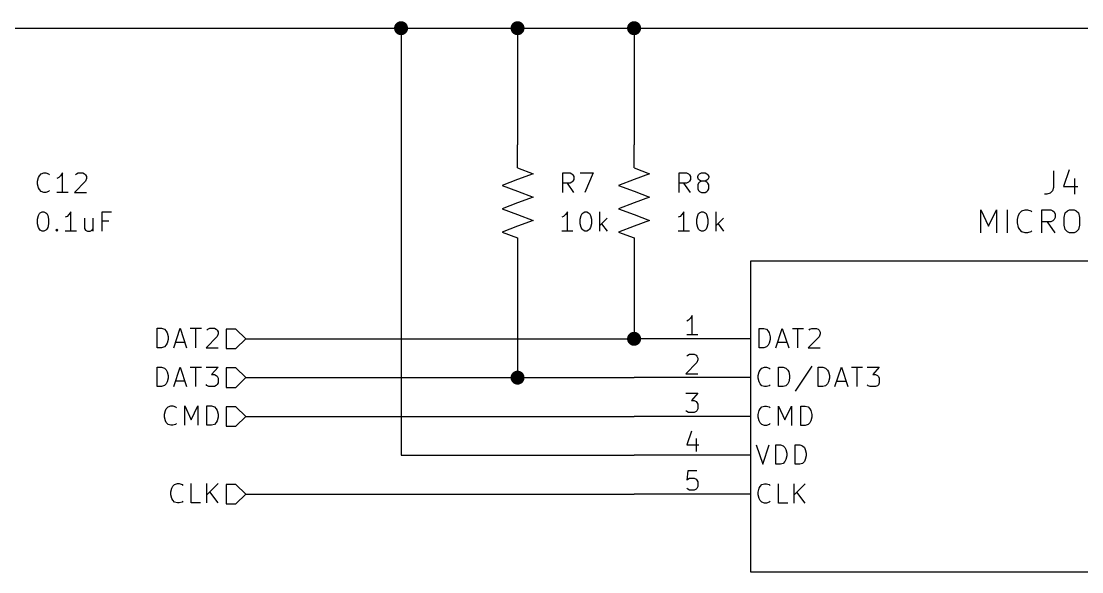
# Model space of a CAD drawing. Extents: x 0.4 to 11.3, y -7.9 to -0.4.
# Drawn here: x 3.122 to 5.853, y -4.7 to -3.282 of the extents above; entities that cross this region are included whole.
import ezdxf

# ---------------------------------------------------------------- set-up
doc = ezdxf.new("R2010")
doc.units = 0
doc.header["$MEASUREMENT"] = 0
for name, color, linetype in [('BROWN2', 54, 'CONTINUOUS'), ('CYAN2', 4, 'CONTINUOUS'), ('GREEN3', 91, 'CONTINUOUS'), ('LYELLOW', 51, 'CONTINUOUS'), ('RED2', 1, 'CONTINUOUS'), ('RED3', 11, 'CONTINUOUS')]:
    doc.layers.add(name, color=color, linetype=linetype)

msp = doc.modelspace()

# ---------------------------------------------------------------- linework, layer by layer
at = {"layer": 'BROWN2', "linetype": 'CONTINUOUS'}
for p, q in [((3.4717, -4.1228), (3.4717, -4.0728)), ((3.4717, -4.0728), (3.4836, -4.0728)), ((3.4836, -4.0728), (3.4908, -4.0752)), ((3.4908, -4.0752), (3.4955, -4.0799)), ((3.4955, -4.0799), (3.4979, -4.0847)), ((3.4979, -4.0847), (3.5003, -4.0942)), ((3.5003, -4.0942), (3.5003, -4.1014)), ((3.5146, -4.1228), (3.5312, -4.0728)), ((3.5312, -4.0728), (3.5479, -4.1228)), ((3.5574, -4.0728), (3.586, -4.0728)), ((3.5717, -4.1228), (3.5717, -4.0728)), ((3.6265, -4.0942), (3.5979, -4.1228)), ((3.6003, -4.0776), (3.6027, -4.0752)), ((3.6027, -4.0752), (3.6074, -4.0728)), ((3.6074, -4.0728), (3.6193, -4.0728)), ((3.6193, -4.0728), (3.6241, -4.0752)), ((3.6241, -4.0752), (3.6265, -4.0776)), ((3.6265, -4.0776), (3.6289, -4.0823)), ((3.6289, -4.0871), (3.6265, -4.0942)), ((3.6289, -4.0823), (3.6289, -4.0871)), ((3.675, -4.075), (3.65, -4.075)), ((3.65, -4.075), (3.65, -4.125)), ((3.7, -4.1), (3.675, -4.075)), ((3.4836, -4.1228), (3.4717, -4.1228)), ((3.4908, -4.1204), (3.4836, -4.1228)), ((3.4955, -4.1157), (3.4908, -4.1204)), ((3.4979, -4.1109), (3.4955, -4.1157)), ((3.5003, -4.1014), (3.4979, -4.1109)), ((3.5193, -4.1085), (3.5431, -4.1085)), ((3.5979, -4.1228), (3.6289, -4.1228)), ((3.675, -4.125), (3.7, -4.1)), ((3.65, -4.125), (3.675, -4.125)), ((3.4717, -4.2228), (3.4717, -4.1728)), ((3.4717, -4.1728), (3.4836, -4.1728)), ((3.4836, -4.1728), (3.4908, -4.1752)), ((3.4908, -4.1752), (3.4955, -4.1799)), ((3.5146, -4.2228), (3.5312, -4.1728)), ((3.5312, -4.1728), (3.5479, -4.2228)), ((3.5574, -4.1728), (3.586, -4.1728)), ((3.5717, -4.2228), (3.5717, -4.1728)), ((3.5979, -4.1728), (3.6289, -4.1728)), ((3.6289, -4.1728), (3.6122, -4.1919)), ((3.675, -4.175), (3.65, -4.175)), ((3.65, -4.175), (3.65, -4.225)), ((3.7, -4.2), (3.675, -4.175)), ((3.4955, -4.1799), (3.4979, -4.1847)), ((3.4979, -4.1847), (3.5003, -4.1942)), ((3.5003, -4.2014), (3.4979, -4.2109)), ((3.5003, -4.1942), (3.5003, -4.2014)), ((3.6122, -4.1919), (3.6193, -4.1919)), ((3.6193, -4.1919), (3.6241, -4.1942)), ((3.6241, -4.1942), (3.6265, -4.1966)), ((3.6265, -4.1966), (3.6289, -4.2014)), ((3.6289, -4.2014), (3.6289, -4.2133)), ((3.675, -4.225), (3.7, -4.2)), ((3.4836, -4.2228), (3.4717, -4.2228)), ((3.4908, -4.2204), (3.4836, -4.2228)), ((3.4955, -4.2157), (3.4908, -4.2204)), ((3.4979, -4.2109), (3.4955, -4.2157)), ((3.5193, -4.2085), (3.5431, -4.2085)), ((3.6003, -4.2204), (3.5979, -4.218)), ((3.6051, -4.2228), (3.6003, -4.2204)), ((3.6193, -4.2228), (3.6051, -4.2228)), ((3.6241, -4.2204), (3.6193, -4.2228)), ((3.6265, -4.218), (3.6241, -4.2204)), ((3.6289, -4.2133), (3.6265, -4.218)), ((3.65, -4.225), (3.675, -4.225)), ((3.4908, -4.2942), (3.4931, -4.2847)), ((3.4931, -4.2847), (3.4955, -4.2799)), ((3.4955, -4.2799), (3.5003, -4.2752)), ((3.5003, -4.2752), (3.5074, -4.2728)), ((3.5074, -4.2728), (3.5122, -4.2728)), ((3.5122, -4.2728), (3.5193, -4.2752)), ((3.5193, -4.2752), (3.5217, -4.2776)), ((3.5431, -4.3228), (3.5431, -4.2728)), ((3.5431, -4.2728), (3.5598, -4.3085)), ((3.5598, -4.3085), (3.5765, -4.2728)), ((3.5765, -4.2728), (3.5765, -4.3228)), ((3.6003, -4.3228), (3.6003, -4.2728)), ((3.6003, -4.2728), (3.6122, -4.2728)), ((3.6122, -4.2728), (3.6193, -4.2752)), ((3.6193, -4.2752), (3.6241, -4.2799)), ((3.6241, -4.2799), (3.6265, -4.2847)), ((3.6265, -4.2847), (3.6289, -4.2942)), ((3.675, -4.275), (3.65, -4.275)), ((3.65, -4.275), (3.65, -4.325)), ((3.7, -4.3), (3.675, -4.275)), ((3.4908, -4.3014), (3.4908, -4.2942)), ((3.4931, -4.3109), (3.4908, -4.3014)), ((3.4955, -4.3157), (3.4931, -4.3109)), ((3.6265, -4.3109), (3.6241, -4.3157)), ((3.6289, -4.3014), (3.6265, -4.3109)), ((3.6289, -4.2942), (3.6289, -4.3014)), ((3.675, -4.325), (3.7, -4.3)), ((3.5003, -4.3204), (3.4955, -4.3157)), ((3.5074, -4.3228), (3.5003, -4.3204)), ((3.5122, -4.3228), (3.5074, -4.3228)), ((3.5193, -4.3204), (3.5122, -4.3228)), ((3.5217, -4.318), (3.5193, -4.3204)), ((3.6122, -4.3228), (3.6003, -4.3228)), ((3.6193, -4.3204), (3.6122, -4.3228)), ((3.6241, -4.3157), (3.6193, -4.3204)), ((3.65, -4.325), (3.675, -4.325)), ((3.5122, -4.4799), (3.517, -4.4752)), ((3.517, -4.4752), (3.5241, -4.4728)), ((3.5241, -4.4728), (3.5289, -4.4728)), ((3.5289, -4.4728), (3.536, -4.4752)), ((3.536, -4.4752), (3.5384, -4.4776)), ((3.5598, -4.5228), (3.5598, -4.4728)), ((3.6003, -4.5228), (3.6003, -4.4728)), ((3.6289, -4.4728), (3.6003, -4.5014)), ((3.675, -4.475), (3.65, -4.475)), ((3.65, -4.475), (3.65, -4.525)), ((3.7, -4.5), (3.675, -4.475)), ((3.5074, -4.4942), (3.5098, -4.4847)), ((3.5074, -4.5014), (3.5074, -4.4942)), ((3.5098, -4.5109), (3.5074, -4.5014)), ((3.5098, -4.4847), (3.5122, -4.4799)), ((3.6289, -4.5228), (3.6074, -4.4942)), ((3.675, -4.525), (3.7, -4.5)), ((3.5122, -4.5157), (3.5098, -4.5109)), ((3.517, -4.5204), (3.5122, -4.5157)), ((3.5241, -4.5228), (3.517, -4.5204)), ((3.5289, -4.5228), (3.5241, -4.5228)), ((3.536, -4.5204), (3.5289, -4.5228)), ((3.5384, -4.518), (3.536, -4.5204)), ((3.5836, -4.5228), (3.5598, -4.5228)), ((3.65, -4.525), (3.675, -4.525))]:
    msp.add_line(p, q, dxfattribs=at)
at = {"layer": 'CYAN2', "linetype": 'CONTINUOUS'}
for p, q in [((3.1639, -3.6942), (3.1663, -3.6847)), ((3.1663, -3.6847), (3.1687, -3.6799)), ((3.1687, -3.6799), (3.1734, -3.6752)), ((3.1734, -3.6752), (3.1806, -3.6728)), ((3.1806, -3.6728), (3.1853, -3.6728)), ((3.1853, -3.6728), (3.1925, -3.6752)), ((3.1925, -3.6752), (3.1949, -3.6776)), ((3.2187, -3.6847), (3.2139, -3.6871)), ((3.2234, -3.6799), (3.2187, -3.6847)), ((3.2282, -3.6728), (3.2234, -3.6799)), ((3.2282, -3.7228), (3.2282, -3.6728)), ((3.2615, -3.6776), (3.2639, -3.6752)), ((3.2639, -3.6752), (3.2687, -3.6728)), ((3.2687, -3.6728), (3.2806, -3.6728)), ((3.2806, -3.6728), (3.2853, -3.6752)), ((3.2853, -3.6752), (3.2877, -3.6776)), ((3.2877, -3.6776), (3.2901, -3.6823)), ((3.2901, -3.6823), (3.2901, -3.6871)), ((4.5163, -3.7228), (4.5163, -3.6728)), ((4.5163, -3.6728), (4.5353, -3.6728)), ((4.5353, -3.6728), (4.5401, -3.6752)), ((4.5401, -3.6752), (4.5425, -3.6776)), ((4.5425, -3.6776), (4.5449, -3.6823)), ((4.5449, -3.6823), (4.5449, -3.6895)), ((4.5615, -3.6728), (4.5949, -3.6728)), ((4.5949, -3.6728), (4.5734, -3.7228)), ((4.8163, -3.7228), (4.8163, -3.6728)), ((4.8163, -3.6728), (4.8353, -3.6728)), ((4.8163, -3.7228), (4.8163, -3.6728)), ((4.8163, -3.6728), (4.8353, -3.6728)), ((4.8353, -3.6728), (4.8401, -3.6752)), ((4.8353, -3.6728), (4.8401, -3.6752)), ((4.8401, -3.6752), (4.8425, -3.6776)), ((4.8401, -3.6752), (4.8425, -3.6776)), ((4.8425, -3.6776), (4.8449, -3.6823)), ((4.8425, -3.6776), (4.8449, -3.6823)), ((4.8449, -3.6823), (4.8449, -3.6895)), ((4.8449, -3.6823), (4.8449, -3.6895)), ((4.8639, -3.6823), (4.8663, -3.6776)), ((4.8639, -3.6823), (4.8663, -3.6776)), ((4.8639, -3.6847), (4.8639, -3.6823)), ((4.8639, -3.6847), (4.8639, -3.6823)), ((4.8663, -3.6895), (4.8639, -3.6847)), ((4.8663, -3.6895), (4.8639, -3.6847)), ((4.8663, -3.6776), (4.8687, -3.6752)), ((4.8663, -3.6776), (4.8687, -3.6752)), ((4.8687, -3.6752), (4.8734, -3.6728)), ((4.8687, -3.6752), (4.8734, -3.6728)), ((4.8734, -3.6728), (4.8829, -3.6728)), ((4.8734, -3.6728), (4.8829, -3.6728)), ((4.8829, -3.6728), (4.8877, -3.6752)), ((4.8829, -3.6728), (4.8877, -3.6752)), ((4.8877, -3.6752), (4.8901, -3.6776)), ((4.8877, -3.6752), (4.8901, -3.6776)), ((4.8901, -3.6776), (4.8925, -3.6823)), ((4.8901, -3.6776), (4.8925, -3.6823)), ((4.8925, -3.6847), (4.8901, -3.6895)), ((4.8925, -3.6847), (4.8901, -3.6895)), ((4.8925, -3.6823), (4.8925, -3.6847)), ((4.8925, -3.6823), (4.8925, -3.6847)), ((5.78, -3.6674), (5.78, -3.7102)), ((5.78, -3.6674), (5.78, -3.7102)), ((5.82, -3.6645), (5.8057, -3.7074)), ((5.82, -3.6645), (5.8057, -3.7074)), ((3.1639, -3.7014), (3.1639, -3.6942)), ((3.1663, -3.7109), (3.1639, -3.7014)), ((3.1687, -3.7157), (3.1663, -3.7109)), ((3.2877, -3.6942), (3.2591, -3.7228)), ((3.2901, -3.6871), (3.2877, -3.6942)), ((4.5353, -3.699), (4.5163, -3.699)), ((4.5449, -3.7228), (4.5282, -3.699)), ((4.5401, -3.6966), (4.5353, -3.699)), ((4.5425, -3.6942), (4.5401, -3.6966)), ((4.5449, -3.6895), (4.5425, -3.6942)), ((4.8353, -3.699), (4.8163, -3.699)), ((4.8353, -3.699), (4.8163, -3.699)), ((4.8449, -3.7228), (4.8282, -3.699)), ((4.8449, -3.7228), (4.8282, -3.699)), ((4.8401, -3.6966), (4.8353, -3.699)), ((4.8401, -3.6966), (4.8353, -3.699)), ((4.8425, -3.6942), (4.8401, -3.6966)), ((4.8425, -3.6942), (4.8401, -3.6966)), ((4.8449, -3.6895), (4.8425, -3.6942)), ((4.8449, -3.6895), (4.8425, -3.6942)), ((4.8663, -3.699), (4.8639, -3.7038)), ((4.8663, -3.699), (4.8639, -3.7038)), ((4.8639, -3.7038), (4.8639, -3.7133)), ((4.8639, -3.7038), (4.8639, -3.7133)), ((4.8639, -3.7133), (4.8663, -3.718)), ((4.8639, -3.7133), (4.8663, -3.718)), ((4.8687, -3.6918), (4.8663, -3.6895)), ((4.8687, -3.6918), (4.8663, -3.6895)), ((4.8687, -3.6966), (4.8663, -3.699)), ((4.8687, -3.6966), (4.8663, -3.699)), ((4.8734, -3.6942), (4.8687, -3.6918)), ((4.8734, -3.6942), (4.8687, -3.6918)), ((4.8734, -3.6942), (4.8687, -3.6966)), ((4.8734, -3.6942), (4.8687, -3.6966)), ((4.8829, -3.6942), (4.8734, -3.6942)), ((4.8829, -3.6942), (4.8734, -3.6942)), ((4.8877, -3.6918), (4.8829, -3.6942)), ((4.8877, -3.6918), (4.8829, -3.6942)), ((4.8877, -3.6966), (4.8829, -3.6942)), ((4.8877, -3.6966), (4.8829, -3.6942)), ((4.8901, -3.6895), (4.8877, -3.6918)), ((4.8901, -3.6895), (4.8877, -3.6918)), ((4.8901, -3.699), (4.8877, -3.6966)), ((4.8901, -3.699), (4.8877, -3.6966)), ((4.8925, -3.7038), (4.8901, -3.699)), ((4.8925, -3.7038), (4.8901, -3.699)), ((4.8901, -3.718), (4.8925, -3.7133)), ((4.8901, -3.718), (4.8925, -3.7133)), ((4.8925, -3.7133), (4.8925, -3.7038)), ((4.8925, -3.7133), (4.8925, -3.7038)), ((5.78, -3.7102), (5.7771, -3.7188)), ((5.78, -3.7102), (5.7771, -3.7188)), ((5.8057, -3.7074), (5.8429, -3.7074)), ((5.8057, -3.7074), (5.8429, -3.7074)), ((5.8343, -3.6874), (5.8343, -3.7274)), ((5.8343, -3.6874), (5.8343, -3.7274)), ((3.1734, -3.7204), (3.1687, -3.7157)), ((3.1806, -3.7228), (3.1734, -3.7204)), ((3.1853, -3.7228), (3.1806, -3.7228)), ((3.1925, -3.7204), (3.1853, -3.7228)), ((3.1949, -3.718), (3.1925, -3.7204)), ((3.2425, -3.7228), (3.2139, -3.7228)), ((3.2591, -3.7228), (3.2901, -3.7228)), ((4.8663, -3.718), (4.8687, -3.7204)), ((4.8663, -3.718), (4.8687, -3.7204)), ((4.8687, -3.7204), (4.8734, -3.7228)), ((4.8687, -3.7204), (4.8734, -3.7228)), ((4.8734, -3.7228), (4.8829, -3.7228)), ((4.8734, -3.7228), (4.8829, -3.7228)), ((4.8829, -3.7228), (4.8877, -3.7204)), ((4.8829, -3.7228), (4.8877, -3.7204)), ((4.8877, -3.7204), (4.8901, -3.718)), ((4.8877, -3.7204), (4.8901, -3.718)), ((5.7629, -3.7274), (5.7571, -3.7274)), ((5.7629, -3.7274), (5.7571, -3.7274)), ((5.7714, -3.7245), (5.7629, -3.7274)), ((5.7714, -3.7245), (5.7629, -3.7274)), ((5.7771, -3.7188), (5.7714, -3.7245)), ((5.7771, -3.7188), (5.7714, -3.7245)), ((5.5929, -3.8274), (5.5929, -3.7674)), ((5.5929, -3.7674), (5.6129, -3.8102)), ((5.5929, -3.8274), (5.5929, -3.7674)), ((5.5929, -3.7674), (5.6129, -3.8102)), ((5.6129, -3.8102), (5.6329, -3.7674)), ((5.6129, -3.8102), (5.6329, -3.7674)), ((5.6329, -3.7674), (5.6329, -3.8274)), ((5.6329, -3.7674), (5.6329, -3.8274)), ((5.6614, -3.8274), (5.6614, -3.7674)), ((5.6614, -3.8274), (5.6614, -3.7674)), ((5.6986, -3.7702), (5.7071, -3.7674)), ((5.6986, -3.7702), (5.7071, -3.7674)), ((5.7071, -3.7674), (5.7129, -3.7674)), ((5.7071, -3.7674), (5.7129, -3.7674)), ((5.7129, -3.7674), (5.7214, -3.7702)), ((5.7129, -3.7674), (5.7214, -3.7702)), ((5.75, -3.8274), (5.75, -3.7674)), ((5.75, -3.7674), (5.7729, -3.7674)), ((5.75, -3.8274), (5.75, -3.7674)), ((5.75, -3.7674), (5.7729, -3.7674)), ((5.7729, -3.7674), (5.7786, -3.7702)), ((5.7729, -3.7674), (5.7786, -3.7702)), ((5.8157, -3.7702), (5.8214, -3.7674)), ((5.8157, -3.7702), (5.8214, -3.7674)), ((5.8214, -3.7674), (5.8329, -3.7674)), ((5.8214, -3.7674), (5.8329, -3.7674)), ((5.8329, -3.7674), (5.8386, -3.7702)), ((5.8329, -3.7674), (5.8386, -3.7702)), ((3.1639, -3.7918), (3.1663, -3.7823)), ((3.1639, -3.8038), (3.1639, -3.7918)), ((3.1663, -3.7823), (3.1687, -3.7776)), ((3.1687, -3.7776), (3.171, -3.7752)), ((3.171, -3.7752), (3.1758, -3.7728)), ((3.1758, -3.7728), (3.1806, -3.7728)), ((3.1806, -3.7728), (3.1853, -3.7752)), ((3.1853, -3.7752), (3.1877, -3.7776)), ((3.1877, -3.7776), (3.1901, -3.7823)), ((3.1901, -3.7823), (3.1925, -3.7918)), ((3.1925, -3.7918), (3.1925, -3.8038)), ((3.2401, -3.7847), (3.2353, -3.7871)), ((3.2449, -3.7799), (3.2401, -3.7847)), ((3.2496, -3.7728), (3.2449, -3.7799)), ((3.2496, -3.8228), (3.2496, -3.7728)), ((3.2853, -3.7895), (3.2853, -3.8157)), ((3.3068, -3.7895), (3.3068, -3.8228)), ((3.3306, -3.8228), (3.3306, -3.7728)), ((3.3306, -3.7728), (3.3544, -3.7728)), ((4.5187, -3.7847), (4.5139, -3.7871)), ((4.5234, -3.7799), (4.5187, -3.7847)), ((4.5282, -3.7728), (4.5234, -3.7799)), ((4.5282, -3.8228), (4.5282, -3.7728)), ((4.5615, -3.7918), (4.5639, -3.7823)), ((4.5615, -3.8038), (4.5615, -3.7918)), ((4.5639, -3.7823), (4.5663, -3.7776)), ((4.5663, -3.7776), (4.5687, -3.7752)), ((4.5687, -3.7752), (4.5734, -3.7728)), ((4.5734, -3.7728), (4.5782, -3.7728)), ((4.5782, -3.7728), (4.5829, -3.7752)), ((4.5829, -3.7752), (4.5853, -3.7776)), ((4.5853, -3.7776), (4.5877, -3.7823)), ((4.5877, -3.7823), (4.5901, -3.7918)), ((4.5901, -3.7918), (4.5901, -3.8038)), ((4.6115, -3.8228), (4.6115, -3.7728)), ((4.6306, -3.7895), (4.6115, -3.8085)), ((4.8187, -3.7847), (4.8139, -3.7871)), ((4.8187, -3.7847), (4.8139, -3.7871)), ((4.8234, -3.7799), (4.8187, -3.7847)), ((4.8234, -3.7799), (4.8187, -3.7847)), ((4.8282, -3.7728), (4.8234, -3.7799)), ((4.8282, -3.7728), (4.8234, -3.7799)), ((4.8282, -3.8228), (4.8282, -3.7728)), ((4.8282, -3.8228), (4.8282, -3.7728)), ((4.8615, -3.7918), (4.8639, -3.7823)), ((4.8615, -3.7918), (4.8639, -3.7823)), ((4.8615, -3.8038), (4.8615, -3.7918)), ((4.8615, -3.8038), (4.8615, -3.7918)), ((4.8639, -3.7823), (4.8663, -3.7776)), ((4.8639, -3.7823), (4.8663, -3.7776)), ((4.8663, -3.7776), (4.8687, -3.7752)), ((4.8663, -3.7776), (4.8687, -3.7752)), ((4.8687, -3.7752), (4.8734, -3.7728)), ((4.8687, -3.7752), (4.8734, -3.7728)), ((4.8734, -3.7728), (4.8782, -3.7728)), ((4.8734, -3.7728), (4.8782, -3.7728)), ((4.8782, -3.7728), (4.8829, -3.7752)), ((4.8782, -3.7728), (4.8829, -3.7752)), ((4.8829, -3.7752), (4.8853, -3.7776)), ((4.8829, -3.7752), (4.8853, -3.7776)), ((4.8853, -3.7776), (4.8877, -3.7823)), ((4.8853, -3.7776), (4.8877, -3.7823)), ((4.8877, -3.7823), (4.8901, -3.7918)), ((4.8877, -3.7823), (4.8901, -3.7918)), ((4.8901, -3.7918), (4.8901, -3.8038)), ((4.8901, -3.7918), (4.8901, -3.8038)), ((4.9115, -3.8228), (4.9115, -3.7728)), ((4.9115, -3.8228), (4.9115, -3.7728)), ((4.9306, -3.7895), (4.9115, -3.8085)), ((4.9306, -3.7895), (4.9115, -3.8085)), ((5.6871, -3.7931), (5.69, -3.7816)), ((5.6871, -3.7931), (5.69, -3.7816)), ((5.6871, -3.8016), (5.6871, -3.7931)), ((5.6871, -3.8016), (5.6871, -3.7931)), ((5.69, -3.7816), (5.6929, -3.7759)), ((5.69, -3.7816), (5.6929, -3.7759)), ((5.6929, -3.7759), (5.6986, -3.7702)), ((5.6929, -3.7759), (5.6986, -3.7702)), ((5.7214, -3.7702), (5.7243, -3.7731)), ((5.7214, -3.7702), (5.7243, -3.7731)), ((5.7786, -3.7959), (5.7729, -3.7988)), ((5.7786, -3.7959), (5.7729, -3.7988)), ((5.7786, -3.7702), (5.7814, -3.7731)), ((5.7786, -3.7702), (5.7814, -3.7731)), ((5.7814, -3.7931), (5.7786, -3.7959)), ((5.7814, -3.7931), (5.7786, -3.7959)), ((5.7814, -3.7731), (5.7843, -3.7788)), ((5.7814, -3.7731), (5.7843, -3.7788)), ((5.7843, -3.7874), (5.7814, -3.7931)), ((5.7843, -3.7874), (5.7814, -3.7931)), ((5.7843, -3.7788), (5.7843, -3.7874)), ((5.7843, -3.7788), (5.7843, -3.7874)), ((5.8071, -3.7874), (5.81, -3.7759)), ((5.8071, -3.7874), (5.81, -3.7759)), ((5.8071, -3.8074), (5.8071, -3.7874)), ((5.8071, -3.8074), (5.8071, -3.7874)), ((5.81, -3.7759), (5.8157, -3.7702)), ((5.81, -3.7759), (5.8157, -3.7702)), ((5.8386, -3.7702), (5.8443, -3.7759)), ((5.8386, -3.7702), (5.8443, -3.7759)), ((5.8443, -3.7759), (5.8471, -3.7874)), ((5.8443, -3.7759), (5.8471, -3.7874)), ((5.8471, -3.7874), (5.8471, -3.8074)), ((5.8471, -3.7874), (5.8471, -3.8074)), ((3.1663, -3.8133), (3.1639, -3.8038)), ((3.1687, -3.818), (3.1663, -3.8133)), ((3.171, -3.8204), (3.1687, -3.818)), ((3.1758, -3.8228), (3.171, -3.8204)), ((3.1806, -3.8228), (3.1758, -3.8228)), ((3.1853, -3.8204), (3.1806, -3.8228)), ((3.1877, -3.818), (3.1853, -3.8204)), ((3.1901, -3.8133), (3.1877, -3.818)), ((3.1925, -3.8038), (3.1901, -3.8133)), ((3.2115, -3.8204), (3.2139, -3.818)), ((3.2139, -3.8228), (3.2115, -3.8204)), ((3.2139, -3.818), (3.2163, -3.8204)), ((3.2139, -3.818), (3.2139, -3.8228)), ((3.2163, -3.8204), (3.2139, -3.8228)), ((3.2639, -3.8228), (3.2353, -3.8228)), ((3.2853, -3.8157), (3.2877, -3.8204)), ((3.2877, -3.8204), (3.2925, -3.8228)), ((3.2925, -3.8228), (3.2996, -3.8228)), ((3.2996, -3.8228), (3.3044, -3.8204)), ((3.3044, -3.8204), (3.3068, -3.818)), ((3.3472, -3.7966), (3.3306, -3.7966)), ((4.5425, -3.8228), (4.5139, -3.8228)), ((4.5639, -3.8133), (4.5615, -3.8038)), ((4.5663, -3.818), (4.5639, -3.8133)), ((4.5687, -3.8204), (4.5663, -3.818)), ((4.5734, -3.8228), (4.5687, -3.8204)), ((4.5782, -3.8228), (4.5734, -3.8228)), ((4.5829, -3.8204), (4.5782, -3.8228)), ((4.5853, -3.818), (4.5829, -3.8204)), ((4.5877, -3.8133), (4.5853, -3.818)), ((4.5901, -3.8038), (4.5877, -3.8133)), ((4.6163, -3.8038), (4.6306, -3.8228)), ((4.8425, -3.8228), (4.8139, -3.8228)), ((4.8425, -3.8228), (4.8139, -3.8228)), ((4.8639, -3.8133), (4.8615, -3.8038)), ((4.8639, -3.8133), (4.8615, -3.8038)), ((4.8663, -3.818), (4.8639, -3.8133)), ((4.8663, -3.818), (4.8639, -3.8133)), ((4.8687, -3.8204), (4.8663, -3.818)), ((4.8687, -3.8204), (4.8663, -3.818)), ((4.8734, -3.8228), (4.8687, -3.8204)), ((4.8734, -3.8228), (4.8687, -3.8204)), ((4.8782, -3.8228), (4.8734, -3.8228)), ((4.8782, -3.8228), (4.8734, -3.8228)), ((4.8829, -3.8204), (4.8782, -3.8228)), ((4.8829, -3.8204), (4.8782, -3.8228)), ((4.8853, -3.818), (4.8829, -3.8204)), ((4.8853, -3.818), (4.8829, -3.8204)), ((4.8877, -3.8133), (4.8853, -3.818)), ((4.8877, -3.8133), (4.8853, -3.818)), ((4.8901, -3.8038), (4.8877, -3.8133)), ((4.8901, -3.8038), (4.8877, -3.8133)), ((4.9163, -3.8038), (4.9306, -3.8228)), ((4.9163, -3.8038), (4.9306, -3.8228)), ((5.69, -3.8131), (5.6871, -3.8016)), ((5.69, -3.8131), (5.6871, -3.8016)), ((5.6929, -3.8188), (5.69, -3.8131)), ((5.6929, -3.8188), (5.69, -3.8131)), ((5.6986, -3.8245), (5.6929, -3.8188)), ((5.6986, -3.8245), (5.6929, -3.8188)), ((5.7243, -3.8216), (5.7214, -3.8245)), ((5.7243, -3.8216), (5.7214, -3.8245)), ((5.7729, -3.7988), (5.75, -3.7988)), ((5.7729, -3.7988), (5.75, -3.7988)), ((5.7843, -3.8274), (5.7643, -3.7988)), ((5.7843, -3.8274), (5.7643, -3.7988)), ((5.81, -3.8188), (5.8071, -3.8074)), ((5.81, -3.8188), (5.8071, -3.8074)), ((5.8157, -3.8245), (5.81, -3.8188)), ((5.8157, -3.8245), (5.81, -3.8188)), ((5.8443, -3.8188), (5.8386, -3.8245)), ((5.8443, -3.8188), (5.8386, -3.8245)), ((5.8471, -3.8074), (5.8443, -3.8188)), ((5.8471, -3.8074), (5.8443, -3.8188)), ((5.7071, -3.8274), (5.6986, -3.8245)), ((5.7071, -3.8274), (5.6986, -3.8245)), ((5.7129, -3.8274), (5.7071, -3.8274)), ((5.7129, -3.8274), (5.7071, -3.8274)), ((5.7214, -3.8245), (5.7129, -3.8274)), ((5.7214, -3.8245), (5.7129, -3.8274)), ((5.8214, -3.8274), (5.8157, -3.8245)), ((5.8214, -3.8274), (5.8157, -3.8245)), ((5.8329, -3.8274), (5.8214, -3.8274)), ((5.8329, -3.8274), (5.8214, -3.8274)), ((5.8386, -3.8245), (5.8329, -3.8274)), ((5.8386, -3.8245), (5.8329, -3.8274)), ((5.0219, -4.1231), (5.0219, -4.0731)), ((5.0219, -4.0731), (5.0338, -4.0731)), ((5.0219, -4.1231), (5.0219, -4.0731)), ((5.0219, -4.0731), (5.0338, -4.0731)), ((5.0338, -4.0731), (5.0409, -4.0755)), ((5.0338, -4.0731), (5.0409, -4.0755)), ((5.0409, -4.0755), (5.0457, -4.0803)), ((5.0409, -4.0755), (5.0457, -4.0803)), ((5.0457, -4.0803), (5.0481, -4.085)), ((5.0457, -4.0803), (5.0481, -4.085)), ((5.0481, -4.085), (5.0505, -4.0946)), ((5.0481, -4.085), (5.0505, -4.0946)), ((5.0505, -4.0946), (5.0505, -4.1017)), ((5.0505, -4.0946), (5.0505, -4.1017)), ((5.0648, -4.1231), (5.0814, -4.0731)), ((5.0648, -4.1231), (5.0814, -4.0731)), ((5.0814, -4.0731), (5.0981, -4.1231)), ((5.0814, -4.0731), (5.0981, -4.1231)), ((5.1076, -4.0731), (5.1362, -4.0731)), ((5.1076, -4.0731), (5.1362, -4.0731)), ((5.1219, -4.1231), (5.1219, -4.0731)), ((5.1219, -4.1231), (5.1219, -4.0731)), ((5.1767, -4.0946), (5.1481, -4.1231)), ((5.1767, -4.0946), (5.1481, -4.1231)), ((5.1505, -4.0779), (5.1529, -4.0755)), ((5.1505, -4.0779), (5.1529, -4.0755)), ((5.1529, -4.0755), (5.1576, -4.0731)), ((5.1529, -4.0755), (5.1576, -4.0731)), ((5.1576, -4.0731), (5.1695, -4.0731)), ((5.1576, -4.0731), (5.1695, -4.0731)), ((5.1695, -4.0731), (5.1743, -4.0755)), ((5.1695, -4.0731), (5.1743, -4.0755)), ((5.1743, -4.0755), (5.1767, -4.0779)), ((5.1743, -4.0755), (5.1767, -4.0779)), ((5.1767, -4.0779), (5.179, -4.0827)), ((5.1767, -4.0779), (5.179, -4.0827)), ((5.179, -4.0874), (5.1767, -4.0946)), ((5.179, -4.0874), (5.1767, -4.0946)), ((5.179, -4.0827), (5.179, -4.0874)), ((5.179, -4.0827), (5.179, -4.0874)), ((5.0338, -4.1231), (5.0219, -4.1231)), ((5.0338, -4.1231), (5.0219, -4.1231)), ((5.0409, -4.1208), (5.0338, -4.1231)), ((5.0409, -4.1208), (5.0338, -4.1231)), ((5.0457, -4.116), (5.0409, -4.1208)), ((5.0457, -4.116), (5.0409, -4.1208)), ((5.0481, -4.1112), (5.0457, -4.116)), ((5.0481, -4.1112), (5.0457, -4.116)), ((5.0505, -4.1017), (5.0481, -4.1112)), ((5.0505, -4.1017), (5.0481, -4.1112)), ((5.0695, -4.1088), (5.0933, -4.1088)), ((5.0695, -4.1088), (5.0933, -4.1088)), ((5.1481, -4.1231), (5.179, -4.1231)), ((5.1481, -4.1231), (5.179, -4.1231)), ((5.0243, -4.1803), (5.029, -4.1755)), ((5.0243, -4.1803), (5.029, -4.1755)), ((5.029, -4.1755), (5.0362, -4.1731)), ((5.029, -4.1755), (5.0362, -4.1731)), ((5.0362, -4.1731), (5.0409, -4.1731)), ((5.0362, -4.1731), (5.0409, -4.1731)), ((5.0409, -4.1731), (5.0481, -4.1755)), ((5.0409, -4.1731), (5.0481, -4.1755)), ((5.0481, -4.1755), (5.0505, -4.1779)), ((5.0481, -4.1755), (5.0505, -4.1779)), ((5.0719, -4.2231), (5.0719, -4.1731)), ((5.0719, -4.1731), (5.0838, -4.1731)), ((5.0719, -4.2231), (5.0719, -4.1731)), ((5.0719, -4.1731), (5.0838, -4.1731)), ((5.0838, -4.1731), (5.0909, -4.1755)), ((5.0838, -4.1731), (5.0909, -4.1755)), ((5.0909, -4.1755), (5.0957, -4.1803)), ((5.0909, -4.1755), (5.0957, -4.1803)), ((5.1576, -4.1708), (5.1148, -4.235)), ((5.1576, -4.1708), (5.1148, -4.235)), ((5.1743, -4.2231), (5.1743, -4.1731)), ((5.1743, -4.1731), (5.1862, -4.1731)), ((5.1743, -4.2231), (5.1743, -4.1731)), ((5.1743, -4.1731), (5.1862, -4.1731)), ((5.1862, -4.1731), (5.1933, -4.1755)), ((5.1862, -4.1731), (5.1933, -4.1755)), ((5.1933, -4.1755), (5.1981, -4.1803)), ((5.1933, -4.1755), (5.1981, -4.1803)), ((5.2171, -4.2231), (5.2338, -4.1731)), ((5.2171, -4.2231), (5.2338, -4.1731)), ((5.2338, -4.1731), (5.2505, -4.2231)), ((5.2338, -4.1731), (5.2505, -4.2231)), ((5.26, -4.1731), (5.2886, -4.1731)), ((5.26, -4.1731), (5.2886, -4.1731)), ((5.2743, -4.2231), (5.2743, -4.1731)), ((5.2743, -4.2231), (5.2743, -4.1731)), ((5.3005, -4.1731), (5.3314, -4.1731)), ((5.3005, -4.1731), (5.3314, -4.1731)), ((5.3314, -4.1731), (5.3148, -4.1922)), ((5.3314, -4.1731), (5.3148, -4.1922)), ((5.0195, -4.1946), (5.0219, -4.185)), ((5.0195, -4.1946), (5.0219, -4.185)), ((5.0195, -4.2017), (5.0195, -4.1946)), ((5.0195, -4.2017), (5.0195, -4.1946)), ((5.0219, -4.2112), (5.0195, -4.2017)), ((5.0219, -4.2112), (5.0195, -4.2017)), ((5.0219, -4.185), (5.0243, -4.1803)), ((5.0219, -4.185), (5.0243, -4.1803)), ((5.0957, -4.1803), (5.0981, -4.185)), ((5.0957, -4.1803), (5.0981, -4.185)), ((5.0981, -4.185), (5.1005, -4.1946)), ((5.0981, -4.185), (5.1005, -4.1946)), ((5.1005, -4.2017), (5.0981, -4.2112)), ((5.1005, -4.2017), (5.0981, -4.2112)), ((5.1005, -4.1946), (5.1005, -4.2017)), ((5.1005, -4.1946), (5.1005, -4.2017)), ((5.1981, -4.1803), (5.2005, -4.185)), ((5.1981, -4.1803), (5.2005, -4.185)), ((5.2005, -4.185), (5.2029, -4.1946)), ((5.2005, -4.185), (5.2029, -4.1946)), ((5.2029, -4.2017), (5.2005, -4.2112)), ((5.2029, -4.2017), (5.2005, -4.2112)), ((5.2029, -4.1946), (5.2029, -4.2017)), ((5.2029, -4.1946), (5.2029, -4.2017)), ((5.3148, -4.1922), (5.3219, -4.1922)), ((5.3148, -4.1922), (5.3219, -4.1922)), ((5.3219, -4.1922), (5.3267, -4.1946)), ((5.3219, -4.1922), (5.3267, -4.1946)), ((5.3267, -4.1946), (5.329, -4.1969)), ((5.3267, -4.1946), (5.329, -4.1969)), ((5.329, -4.1969), (5.3314, -4.2017)), ((5.329, -4.1969), (5.3314, -4.2017)), ((5.3314, -4.2017), (5.3314, -4.2136)), ((5.3314, -4.2017), (5.3314, -4.2136)), ((5.0243, -4.216), (5.0219, -4.2112)), ((5.0243, -4.216), (5.0219, -4.2112)), ((5.029, -4.2208), (5.0243, -4.216)), ((5.029, -4.2208), (5.0243, -4.216)), ((5.0362, -4.2231), (5.029, -4.2208)), ((5.0362, -4.2231), (5.029, -4.2208)), ((5.0409, -4.2231), (5.0362, -4.2231)), ((5.0409, -4.2231), (5.0362, -4.2231)), ((5.0481, -4.2208), (5.0409, -4.2231)), ((5.0481, -4.2208), (5.0409, -4.2231)), ((5.0505, -4.2184), (5.0481, -4.2208)), ((5.0505, -4.2184), (5.0481, -4.2208)), ((5.0838, -4.2231), (5.0719, -4.2231)), ((5.0838, -4.2231), (5.0719, -4.2231)), ((5.0909, -4.2208), (5.0838, -4.2231)), ((5.0909, -4.2208), (5.0838, -4.2231)), ((5.0957, -4.216), (5.0909, -4.2208)), ((5.0957, -4.216), (5.0909, -4.2208)), ((5.0981, -4.2112), (5.0957, -4.216)), ((5.0981, -4.2112), (5.0957, -4.216)), ((5.1862, -4.2231), (5.1743, -4.2231)), ((5.1862, -4.2231), (5.1743, -4.2231)), ((5.1933, -4.2208), (5.1862, -4.2231)), ((5.1933, -4.2208), (5.1862, -4.2231)), ((5.1981, -4.216), (5.1933, -4.2208)), ((5.1981, -4.216), (5.1933, -4.2208)), ((5.2005, -4.2112), (5.1981, -4.216)), ((5.2005, -4.2112), (5.1981, -4.216)), ((5.2219, -4.2088), (5.2457, -4.2088)), ((5.2219, -4.2088), (5.2457, -4.2088)), ((5.3029, -4.2208), (5.3005, -4.2184)), ((5.3029, -4.2208), (5.3005, -4.2184)), ((5.3076, -4.2231), (5.3029, -4.2208)), ((5.3076, -4.2231), (5.3029, -4.2208)), ((5.3219, -4.2231), (5.3076, -4.2231)), ((5.3219, -4.2231), (5.3076, -4.2231)), ((5.3267, -4.2208), (5.3219, -4.2231)), ((5.3267, -4.2208), (5.3219, -4.2231)), ((5.329, -4.2184), (5.3267, -4.2208)), ((5.329, -4.2184), (5.3267, -4.2208)), ((5.3314, -4.2136), (5.329, -4.2184)), ((5.3314, -4.2136), (5.329, -4.2184)), ((5.0195, -4.2946), (5.0219, -4.285)), ((5.0195, -4.2946), (5.0219, -4.285)), ((5.0219, -4.285), (5.0243, -4.2803)), ((5.0219, -4.285), (5.0243, -4.2803)), ((5.0243, -4.2803), (5.029, -4.2755)), ((5.0243, -4.2803), (5.029, -4.2755)), ((5.029, -4.2755), (5.0362, -4.2731)), ((5.029, -4.2755), (5.0362, -4.2731)), ((5.0362, -4.2731), (5.0409, -4.2731)), ((5.0362, -4.2731), (5.0409, -4.2731)), ((5.0409, -4.2731), (5.0481, -4.2755)), ((5.0409, -4.2731), (5.0481, -4.2755)), ((5.0481, -4.2755), (5.0505, -4.2779)), ((5.0481, -4.2755), (5.0505, -4.2779)), ((5.0719, -4.3231), (5.0719, -4.2731)), ((5.0719, -4.2731), (5.0886, -4.3088)), ((5.0719, -4.3231), (5.0719, -4.2731)), ((5.0719, -4.2731), (5.0886, -4.3088)), ((5.0886, -4.3088), (5.1052, -4.2731)), ((5.0886, -4.3088), (5.1052, -4.2731)), ((5.1052, -4.2731), (5.1052, -4.3231)), ((5.1052, -4.2731), (5.1052, -4.3231)), ((5.129, -4.3231), (5.129, -4.2731)), ((5.129, -4.2731), (5.1409, -4.2731)), ((5.129, -4.3231), (5.129, -4.2731)), ((5.129, -4.2731), (5.1409, -4.2731)), ((5.1409, -4.2731), (5.1481, -4.2755)), ((5.1409, -4.2731), (5.1481, -4.2755)), ((5.1481, -4.2755), (5.1529, -4.2803)), ((5.1481, -4.2755), (5.1529, -4.2803)), ((5.1529, -4.2803), (5.1552, -4.285)), ((5.1529, -4.2803), (5.1552, -4.285)), ((5.1552, -4.285), (5.1576, -4.2946)), ((5.1552, -4.285), (5.1576, -4.2946)), ((5.0195, -4.3017), (5.0195, -4.2946)), ((5.0195, -4.3017), (5.0195, -4.2946)), ((5.0219, -4.3112), (5.0195, -4.3017)), ((5.0219, -4.3112), (5.0195, -4.3017)), ((5.0243, -4.316), (5.0219, -4.3112)), ((5.0243, -4.316), (5.0219, -4.3112)), ((5.1552, -4.3112), (5.1529, -4.316)), ((5.1552, -4.3112), (5.1529, -4.316)), ((5.1576, -4.3017), (5.1552, -4.3112)), ((5.1576, -4.3017), (5.1552, -4.3112)), ((5.1576, -4.2946), (5.1576, -4.3017)), ((5.1576, -4.2946), (5.1576, -4.3017)), ((5.029, -4.3208), (5.0243, -4.316)), ((5.029, -4.3208), (5.0243, -4.316)), ((5.0362, -4.3231), (5.029, -4.3208)), ((5.0362, -4.3231), (5.029, -4.3208)), ((5.0409, -4.3231), (5.0362, -4.3231)), ((5.0409, -4.3231), (5.0362, -4.3231)), ((5.0481, -4.3208), (5.0409, -4.3231)), ((5.0481, -4.3208), (5.0409, -4.3231)), ((5.0505, -4.3184), (5.0481, -4.3208)), ((5.0505, -4.3184), (5.0481, -4.3208)), ((5.1409, -4.3231), (5.129, -4.3231)), ((5.1409, -4.3231), (5.129, -4.3231)), ((5.1481, -4.3208), (5.1409, -4.3231)), ((5.1481, -4.3208), (5.1409, -4.3231)), ((5.1529, -4.316), (5.1481, -4.3208)), ((5.1529, -4.316), (5.1481, -4.3208)), ((5.0148, -4.3731), (5.0314, -4.4231)), ((5.0148, -4.3731), (5.0314, -4.4231)), ((5.0314, -4.4231), (5.0481, -4.3731)), ((5.0314, -4.4231), (5.0481, -4.3731)), ((5.0648, -4.4231), (5.0648, -4.3731)), ((5.0648, -4.3731), (5.0767, -4.3731)), ((5.0648, -4.4231), (5.0648, -4.3731)), ((5.0648, -4.3731), (5.0767, -4.3731)), ((5.0767, -4.3731), (5.0838, -4.3755)), ((5.0767, -4.3731), (5.0838, -4.3755)), ((5.0838, -4.3755), (5.0886, -4.3803)), ((5.0838, -4.3755), (5.0886, -4.3803)), ((5.0886, -4.3803), (5.091, -4.385)), ((5.0886, -4.3803), (5.091, -4.385)), ((5.091, -4.385), (5.0933, -4.3946)), ((5.091, -4.385), (5.0933, -4.3946)), ((5.0933, -4.3946), (5.0933, -4.4017)), ((5.0933, -4.3946), (5.0933, -4.4017)), ((5.1148, -4.4231), (5.1148, -4.3731)), ((5.1148, -4.3731), (5.1267, -4.3731)), ((5.1148, -4.4231), (5.1148, -4.3731)), ((5.1148, -4.3731), (5.1267, -4.3731)), ((5.1267, -4.3731), (5.1338, -4.3755)), ((5.1267, -4.3731), (5.1338, -4.3755)), ((5.1338, -4.3755), (5.1386, -4.3803)), ((5.1338, -4.3755), (5.1386, -4.3803)), ((5.1386, -4.3803), (5.141, -4.385)), ((5.1386, -4.3803), (5.141, -4.385)), ((5.141, -4.385), (5.1433, -4.3946)), ((5.141, -4.385), (5.1433, -4.3946)), ((5.1433, -4.3946), (5.1433, -4.4017)), ((5.1433, -4.3946), (5.1433, -4.4017)), ((5.0767, -4.4231), (5.0648, -4.4231)), ((5.0767, -4.4231), (5.0648, -4.4231)), ((5.0838, -4.4208), (5.0767, -4.4231)), ((5.0838, -4.4208), (5.0767, -4.4231)), ((5.0886, -4.416), (5.0838, -4.4208)), ((5.0886, -4.416), (5.0838, -4.4208)), ((5.091, -4.4112), (5.0886, -4.416)), ((5.091, -4.4112), (5.0886, -4.416)), ((5.0933, -4.4017), (5.091, -4.4112)), ((5.0933, -4.4017), (5.091, -4.4112)), ((5.1267, -4.4231), (5.1148, -4.4231)), ((5.1267, -4.4231), (5.1148, -4.4231)), ((5.1338, -4.4208), (5.1267, -4.4231)), ((5.1338, -4.4208), (5.1267, -4.4231)), ((5.1386, -4.416), (5.1338, -4.4208)), ((5.1386, -4.416), (5.1338, -4.4208)), ((5.141, -4.4112), (5.1386, -4.416)), ((5.141, -4.4112), (5.1386, -4.416)), ((5.1433, -4.4017), (5.141, -4.4112)), ((5.1433, -4.4017), (5.141, -4.4112)), ((5.0243, -4.4803), (5.029, -4.4755)), ((5.0243, -4.4803), (5.029, -4.4755)), ((5.029, -4.4755), (5.0362, -4.4731)), ((5.029, -4.4755), (5.0362, -4.4731)), ((5.0362, -4.4731), (5.0409, -4.4731)), ((5.0362, -4.4731), (5.0409, -4.4731)), ((5.0409, -4.4731), (5.0481, -4.4755)), ((5.0409, -4.4731), (5.0481, -4.4755)), ((5.0481, -4.4755), (5.0505, -4.4779)), ((5.0481, -4.4755), (5.0505, -4.4779)), ((5.0719, -4.5231), (5.0719, -4.4731)), ((5.0719, -4.5231), (5.0719, -4.4731)), ((5.1124, -4.5231), (5.1124, -4.4731)), ((5.1409, -4.4731), (5.1124, -4.5017)), ((5.1124, -4.5231), (5.1124, -4.4731)), ((5.1409, -4.4731), (5.1124, -4.5017)), ((5.0195, -4.4946), (5.0219, -4.485)), ((5.0195, -4.4946), (5.0219, -4.485)), ((5.0195, -4.5017), (5.0195, -4.4946)), ((5.0195, -4.5017), (5.0195, -4.4946)), ((5.0219, -4.5112), (5.0195, -4.5017)), ((5.0219, -4.5112), (5.0195, -4.5017)), ((5.0219, -4.485), (5.0243, -4.4803)), ((5.0219, -4.485), (5.0243, -4.4803)), ((5.1409, -4.5231), (5.1195, -4.4946)), ((5.1409, -4.5231), (5.1195, -4.4946)), ((5.0243, -4.516), (5.0219, -4.5112)), ((5.0243, -4.516), (5.0219, -4.5112)), ((5.029, -4.5208), (5.0243, -4.516)), ((5.029, -4.5208), (5.0243, -4.516)), ((5.0362, -4.5231), (5.029, -4.5208)), ((5.0362, -4.5231), (5.029, -4.5208)), ((5.0409, -4.5231), (5.0362, -4.5231)), ((5.0409, -4.5231), (5.0362, -4.5231)), ((5.0481, -4.5208), (5.0409, -4.5231)), ((5.0481, -4.5208), (5.0409, -4.5231)), ((5.0505, -4.5184), (5.0481, -4.5208)), ((5.0505, -4.5184), (5.0481, -4.5208)), ((5.0957, -4.5231), (5.0719, -4.5231)), ((5.0957, -4.5231), (5.0719, -4.5231))]:
    msp.add_line(p, q, dxfattribs=at)
at = {"layer": 'GREEN3', "linetype": 'CONTINUOUS'}
for p, q in [((3, -3.3), (4.1, -3.3)), ((4.1, -3.3), (4.1, -4.4)), ((4.1, -3.3), (4.4, -3.3)), ((4.4, -3.3), (4.7, -3.3)), ((4.4, -3.3), (4.4, -3.6)), ((4.7, -3.3), (7.05, -3.3)), ((4.7, -3.3), (4.7, -3.6)), ((4.4, -3.9), (4.4, -4.2)), ((4.7, -3.9), (4.7, -4.1)), ((3.7, -4.1), (4.7, -4.1)), ((3.7, -4.2), (4.4, -4.2)), ((4.4, -4.2), (4.7, -4.2)), ((3.7, -4.3), (4.7, -4.3)), ((4.1, -4.4), (4.7, -4.4)), ((3.7, -4.5), (4.7, -4.5))]:
    msp.add_line(p, q, dxfattribs=at)
at = {"layer": 'GREEN3', "const_width": 0.018}
for points in [[(4.091, -3.3, 1), (4.109, -3.3, 1)], [(4.391, -3.3, 1), (4.409, -3.3, 1)], [(4.691, -3.3, 1), (4.709, -3.3, 1)], [(4.691, -4.1, 1), (4.709, -4.1, 1)], [(4.391, -4.2, 1), (4.409, -4.2, 1)]]:
    msp.add_lwpolyline(points, format="xyb", close=True, dxfattribs=at)
at = {"layer": 'LYELLOW', "linetype": 'CONTINUOUS'}
for p, q in [((5, -3.9), (5, -4.7)), ((6.6, -3.9), (5, -3.9)), ((5, -4.7), (6.6, -4.7))]:
    msp.add_line(p, q, dxfattribs=at)
at = {"layer": 'RED2', "linetype": 'CONTINUOUS'}
for p, q in [((4.4, -3.65), (4.4, -3.6)), ((4.7, -3.65), (4.7, -3.6)), ((4.7, -3.65), (4.7, -3.6)), ((4.4, -3.66), (4.4, -3.65)), ((4.7, -3.66), (4.7, -3.65)), ((4.4, -3.66), (4.44, -3.675)), ((4.44, -3.675), (4.4, -3.69)), ((4.7, -3.66), (4.74, -3.675)), ((4.74, -3.675), (4.7, -3.69)), ((4.4, -3.69), (4.36, -3.705)), ((4.36, -3.705), (4.4, -3.72)), ((4.7, -3.69), (4.66, -3.705)), ((4.66, -3.705), (4.7, -3.72)), ((4.4, -3.72), (4.44, -3.735)), ((4.44, -3.735), (4.4, -3.75)), ((4.7, -3.72), (4.74, -3.735)), ((4.74, -3.735), (4.7, -3.75)), ((4.4, -3.75), (4.36, -3.765)), ((4.36, -3.765), (4.4, -3.78)), ((4.7, -3.75), (4.66, -3.765)), ((4.66, -3.765), (4.7, -3.78)), ((4.4, -3.78), (4.44, -3.795)), ((4.44, -3.795), (4.4, -3.81)), ((4.7, -3.78), (4.74, -3.795)), ((4.74, -3.795), (4.7, -3.81)), ((4.4, -3.81), (4.36, -3.825)), ((4.7, -3.81), (4.66, -3.825)), ((4.36, -3.825), (4.4, -3.84)), ((4.4, -3.84), (4.4, -3.85)), ((4.4, -3.85), (4.4, -3.9)), ((4.66, -3.825), (4.7, -3.84)), ((4.7, -3.84), (4.7, -3.85)), ((4.7, -3.85), (4.7, -3.9)), ((4.7, -3.85), (4.7, -3.9)), ((5, -3.9), (5, -4.7)), ((6.6, -3.9), (5, -3.9)), ((5, -4.1), (4.7, -4.1)), ((5, -4.1), (4.7, -4.1)), ((5, -4.2), (4.7, -4.2)), ((5, -4.2), (4.7, -4.2)), ((5, -4.3), (4.7, -4.3)), ((5, -4.3), (4.7, -4.3)), ((5, -4.4), (4.7, -4.4)), ((5, -4.4), (4.7, -4.4)), ((5, -4.5), (4.7, -4.5)), ((5, -4.5), (4.7, -4.5)), ((5, -4.7), (6.6, -4.7))]:
    msp.add_line(p, q, dxfattribs=at)
at = {"layer": 'RED3', "linetype": 'CONTINUOUS'}
for p, q in [((4.85, -4.0399), (4.8452, -4.047)), ((4.85, -4.0399), (4.8452, -4.047)), ((4.85, -4.0899), (4.85, -4.0399)), ((4.85, -4.0899), (4.85, -4.0399)), ((4.8405, -4.0518), (4.8357, -4.0542)), ((4.8405, -4.0518), (4.8357, -4.0542)), ((4.8452, -4.047), (4.8405, -4.0518)), ((4.8452, -4.047), (4.8405, -4.0518)), ((4.8643, -4.0899), (4.8357, -4.0899)), ((4.8643, -4.0899), (4.8357, -4.0899)), ((4.8357, -4.1446), (4.8381, -4.1423)), ((4.8357, -4.1446), (4.8381, -4.1423)), ((4.8381, -4.1423), (4.8429, -4.1399)), ((4.8381, -4.1423), (4.8429, -4.1399)), ((4.8429, -4.1399), (4.8548, -4.1399)), ((4.8429, -4.1399), (4.8548, -4.1399)), ((4.8548, -4.1399), (4.8595, -4.1423)), ((4.8548, -4.1399), (4.8595, -4.1423)), ((4.8595, -4.1423), (4.8619, -4.1446)), ((4.8595, -4.1423), (4.8619, -4.1446)), ((4.8619, -4.1446), (4.8643, -4.1494)), ((4.8619, -4.1446), (4.8643, -4.1494)), ((4.8643, -4.1494), (4.8643, -4.1542)), ((4.8643, -4.1494), (4.8643, -4.1542)), ((4.8619, -4.1613), (4.8333, -4.1899)), ((4.8619, -4.1613), (4.8333, -4.1899)), ((4.8643, -4.1542), (4.8619, -4.1613)), ((4.8643, -4.1542), (4.8619, -4.1613)), ((4.8333, -4.1899), (4.8643, -4.1899)), ((4.8333, -4.1899), (4.8643, -4.1899)), ((4.8333, -4.2399), (4.8643, -4.2399)), ((4.8333, -4.2399), (4.8643, -4.2399)), ((4.8643, -4.2399), (4.8476, -4.2589)), ((4.8643, -4.2399), (4.8476, -4.2589)), ((4.8476, -4.2589), (4.8548, -4.2589)), ((4.8476, -4.2589), (4.8548, -4.2589)), ((4.8548, -4.2589), (4.8595, -4.2613)), ((4.8548, -4.2589), (4.8595, -4.2613)), ((4.8357, -4.2875), (4.8333, -4.2851)), ((4.8357, -4.2875), (4.8333, -4.2851)), ((4.8405, -4.2899), (4.8357, -4.2875)), ((4.8405, -4.2899), (4.8357, -4.2875)), ((4.8595, -4.2875), (4.8548, -4.2899)), ((4.8595, -4.2875), (4.8548, -4.2899)), ((4.8595, -4.2613), (4.8619, -4.2637)), ((4.8595, -4.2613), (4.8619, -4.2637)), ((4.8619, -4.2851), (4.8595, -4.2875)), ((4.8619, -4.2851), (4.8595, -4.2875)), ((4.8619, -4.2637), (4.8643, -4.2684)), ((4.8619, -4.2637), (4.8643, -4.2684)), ((4.8643, -4.2804), (4.8619, -4.2851)), ((4.8643, -4.2804), (4.8619, -4.2851)), ((4.8643, -4.2684), (4.8643, -4.2804)), ((4.8643, -4.2684), (4.8643, -4.2804)), ((4.8548, -4.2899), (4.8405, -4.2899)), ((4.8548, -4.2899), (4.8405, -4.2899)), ((4.8476, -4.3375), (4.8357, -4.3732)), ((4.8476, -4.3375), (4.8357, -4.3732)), ((4.8595, -4.3565), (4.8595, -4.3899)), ((4.8595, -4.3565), (4.8595, -4.3899)), ((4.8357, -4.3732), (4.8667, -4.3732)), ((4.8357, -4.3732), (4.8667, -4.3732)), ((4.8381, -4.4399), (4.8357, -4.4637)), ((4.8381, -4.4399), (4.8357, -4.4637)), ((4.8619, -4.4399), (4.8381, -4.4399)), ((4.8619, -4.4399), (4.8381, -4.4399)), ((4.8357, -4.4637), (4.8381, -4.4613)), ((4.8357, -4.4637), (4.8381, -4.4613)), ((4.8381, -4.4613), (4.8429, -4.4589)), ((4.8381, -4.4613), (4.8429, -4.4589)), ((4.8429, -4.4589), (4.8548, -4.4589)), ((4.8429, -4.4589), (4.8548, -4.4589)), ((4.8548, -4.4589), (4.8595, -4.4613)), ((4.8548, -4.4589), (4.8595, -4.4613)), ((4.8595, -4.4613), (4.8619, -4.4637)), ((4.8595, -4.4613), (4.8619, -4.4637)), ((4.8619, -4.4637), (4.8643, -4.4684)), ((4.8619, -4.4637), (4.8643, -4.4684)), ((4.8643, -4.4684), (4.8643, -4.4804)), ((4.8643, -4.4684), (4.8643, -4.4804)), ((4.8381, -4.4875), (4.8357, -4.4851)), ((4.8381, -4.4875), (4.8357, -4.4851)), ((4.8429, -4.4899), (4.8381, -4.4875)), ((4.8429, -4.4899), (4.8381, -4.4875)), ((4.8548, -4.4899), (4.8429, -4.4899)), ((4.8548, -4.4899), (4.8429, -4.4899)), ((4.8595, -4.4875), (4.8548, -4.4899)), ((4.8595, -4.4875), (4.8548, -4.4899)), ((4.8619, -4.4851), (4.8595, -4.4875)), ((4.8619, -4.4851), (4.8595, -4.4875)), ((4.8643, -4.4804), (4.8619, -4.4851)), ((4.8643, -4.4804), (4.8619, -4.4851))]:
    msp.add_line(p, q, dxfattribs=at)

doc.saveas('drawing.dxf')
